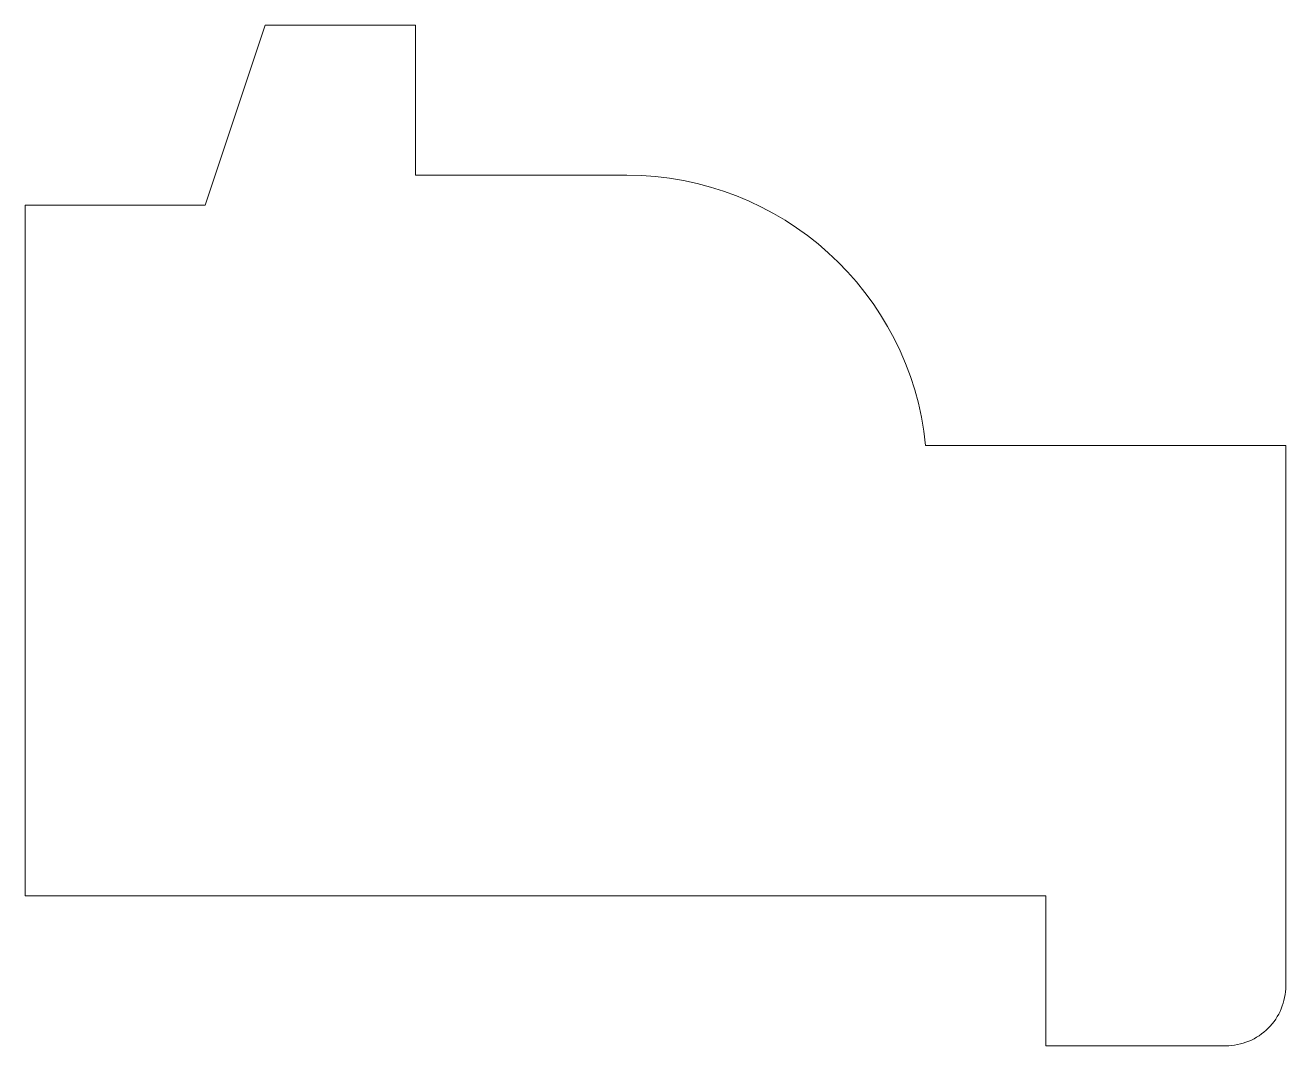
# Model space of a CAD drawing. Header units: inches. Extents: x 17.4 to 38.4, y 13.2 to 30.2.
import ezdxf

# ---------------------------------------------------------------- set-up
doc = ezdxf.new("R2010")
doc.units = ezdxf.units.IN
doc.header["$MEASUREMENT"] = 0

msp = doc.modelspace()

# ---------------------------------------------------------------- linework, layer by layer
at = {"lineweight": 0}
msp.add_lwpolyline([(32.388, 23.21), (38.388, 23.21), (38.388, 14.21, -0.414214), (37.388, 13.21), (34.388, 13.21), (34.388, 15.71), (17.388, 15.71), (17.388, 27.21), (20.388, 27.21), (21.388, 30.21), (23.888, 30.21), (23.888, 27.71), (27.413, 27.71, -0.38517), (32.388, 23.21)], format="xyb", dxfattribs=at)

doc.saveas('drawing.dxf')
